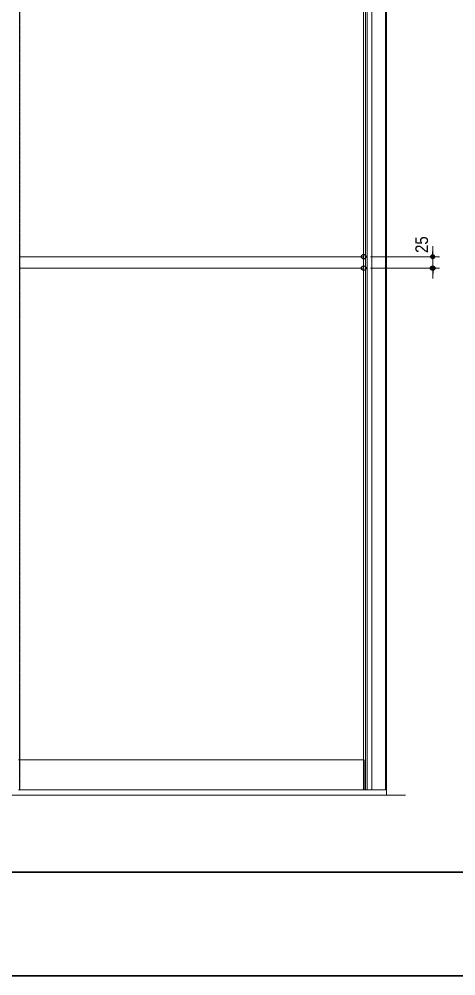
# Model space of a CAD drawing. Units: millimetres, scale not verified. Extents: x -4547 to 4547, y -2284 to 2284.
# Drawn here: x -1658 to -709, y -2078 to 0 of the extents above; entities that cross this region are included whole.
import ezdxf
from ezdxf.enums import TextEntityAlignment as Align

# ---------------------------------------------------------------- set-up
doc = ezdxf.new("R2010")
doc.units = ezdxf.units.MM
doc.header["$LTSCALE"] = 20
doc.header["$PDMODE"] = 32
doc.header["$PDSIZE"] = 10
doc.linetypes.add('USER1', pattern=[10.5, 8, -0.5, 0.5, -0.5, 0.5, -0.5])
doc.linetypes.add('USER3', pattern=[1.11, 0.71, -0.4])
for name, color, linetype, lineweight in [('0-0_1図面枠', 7, 'Continuous', 20), ('0-1_3一般', 7, 'Continuous', 15), ('0-2_2寸法-2', 7, 'Continuous', 15), ('0-3_0', 7, 'Continuous', 25)]:
    doc.layers.add(name, color=color, linetype=linetype, lineweight=lineweight)
doc.layers.add('0-4_Defpoints', color=7, linetype='Continuous')
doc.styles.add('ＭＳ Ｐゴシック', font='')
doc.styles.get('ＭＳ Ｐゴシック').set_extended_font_data('MS PGothic')

# ---------------------------------------------------------------- blocks, each defined once
blk = doc.blocks.new('グループ-2')
at = {"layer": '0-0_1図面枠', "lineweight": 35}
blk.add_line((-60000, -37050), (60000, -37050), dxfattribs=at)
blk.add_lwpolyline([(-60000, 41550), (60000, 41550), (60000, -41550), (-60000, -41550)], close=True, dxfattribs=at)
blk = doc.blocks.new('図面枠')
at = {"layer": '0-0_1図面枠'}
blk.add_blockref('グループ-2', (0, 0), dxfattribs=at)
blk = doc.blocks.new('グループ-23')
at = {"layer": '0-1_3一般'}
for p, q in [((8696, -33466.3), (8696, 12333.7)), ((8778, -33466.3), (8778, 12333.7)), ((8979.9, -33466.3), (8979.9, 12333.7)), ((9568, 12333.7), (9568, -32166.3)), ((-6342, 11033.7), (-6342, -10316.3)), ((8618, -10316.3), (8618, 11033.7)), ((-6342, -10316.3), (-6342, -32166.3)), ((-6342, -10316.3), (8618, -10316.3)), ((8618, -32166.3), (8618, -10316.3)), ((-6342, -10816.3), (8618, -10816.3)), ((-6342, -32166.3), (-6342, -33466.3)), ((-6342, -32166.3), (8618, -32166.3)), ((8618, -33466.3), (8618, -32166.3)), ((9568, -32166.3), (9568, -33466.3)), ((-6342, -33466.3), (-6372, -33466.3)), ((9568, -33466.3), (-6342, -33466.3)), ((8648, -33466.3), (8618, -33466.3)), ((9124, -33466.3), (8648, -33466.3)), ((9488, -33466.3), (9124, -33466.3)), ((9568, -33466.3), (9488, -33466.3))]:
    blk.add_line(p, q, dxfattribs=at)
at = {"layer": '0-1_3一般', "linetype": 'USER1'}
for p, q in [((9618, 12333.7), (9618, -33466.3)), ((9618, -33466.3), (9568, -33466.3))]:
    blk.add_line(p, q, dxfattribs=at)
at = {"layer": '0-1_3一般', "linetype": 'USER3'}
for p, q in [((-6372, -32166.3), (-6342, -32166.3)), ((8618, -32166.3), (8648, -32166.3)), ((8648, -32166.3), (8648, -33466.3))]:
    blk.add_line(p, q, dxfattribs=at)
blk = doc.blocks.new('グループ-24')
at = {"layer": '0-1_3一般', "linetype": 'USER1'}
blk.add_lwpolyline([(-6372, 12333.7), (-6322, 12333.7), (-6322, -33466.3), (-6372, -33466.3)], dxfattribs=at)
blk = doc.blocks.new('グループ-42')
at = {"layer": '0-1_3一般'}
for p, q in [((9618, -33696.3), (9618, 13303.7)), ((-39922, -33696.3), (10435.2, -33696.3))]:
    blk.add_line(p, q, dxfattribs=at)
blk = doc.blocks.new('グループ-46')
at = {"layer": '0-1_3一般'}
for name in ['グループ-42', 'グループ-24', 'グループ-23']:
    blk.add_blockref(name, (0, 0), dxfattribs=at)
blk = doc.blocks.new('_Dot')
at = {"layer": '0-3_0'}
blk.add_line((-10, 0), (-20, 0), dxfattribs=at)
for points in [[(0, 0), (-10, 0), (-9.92, 1.25)], [(0, 0), (-9.92, -1.25), (-10, 0)], [(0, 0), (-9.92, 1.25), (-9.69, 2.49)], [(0, 0), (-9.69, -2.49), (-9.92, -1.25)], [(0, 0), (-9.69, 2.49), (-9.3, 3.68)], [(0, 0), (-9.3, -3.68), (-9.69, -2.49)], [(0, 0), (-9.3, 3.68), (-8.76, 4.82)], [(0, 0), (-8.76, -4.82), (-9.3, -3.68)], [(0, 0), (-8.76, 4.82), (-8.09, 5.88)], [(0, 0), (-8.09, -5.88), (-8.76, -4.82)], [(0, 0), (-8.09, 5.88), (-7.29, 6.85)], [(0, 0), (-7.29, -6.85), (-8.09, -5.88)], [(0, 0), (-7.29, 6.85), (-6.37, 7.71)], [(0, 0), (-6.37, -7.71), (-7.29, -6.85)], [(0, 0), (-6.37, 7.71), (-5.36, 8.44)], [(0, 0), (-5.36, -8.44), (-6.37, -7.71)], [(0, 0), (-5.36, 8.44), (-4.26, 9.05)], [(0, 0), (-4.26, -9.05), (-5.36, -8.44)], [(0, 0), (-4.26, 9.05), (-3.09, 9.51)], [(0, 0), (-3.09, -9.51), (-4.26, -9.05)], [(0, 0), (-3.09, 9.51), (-1.87, 9.82)], [(0, 0), (-1.87, -9.82), (-3.09, -9.51)], [(0, 0), (-1.87, 9.82), (-0.63, 9.98)], [(0, 0), (-0.63, -9.98), (-1.87, -9.82)], [(0, 0), (-0.63, 9.98), (0.63, 9.98)], [(0, 0), (0.63, -9.98), (-0.63, -9.98)], [(0, 0), (0.63, 9.98), (1.87, 9.82)], [(0, 0), (1.87, 9.82), (3.09, 9.51)], [(0, 0), (3.09, 9.51), (4.26, 9.05)], [(0, 0), (4.26, 9.05), (5.36, 8.44)], [(0, 0), (5.36, 8.44), (6.37, 7.71)], [(0, 0), (6.37, 7.71), (7.29, 6.85)], [(0, 0), (7.29, 6.85), (8.09, 5.88)], [(0, 0), (8.09, 5.88), (8.76, 4.82)], [(0, 0), (8.76, 4.82), (9.3, 3.68)], [(0, 0), (9.3, 3.68), (9.69, 2.49)], [(0, 0), (9.69, 2.49), (9.92, 1.25)], [(0, 0), (9.92, 1.25), (10, 0)], [(0, 0), (1.87, -9.82), (0.63, -9.98)], [(0, 0), (3.09, -9.51), (1.87, -9.82)], [(0, 0), (4.26, -9.05), (3.09, -9.51)], [(0, 0), (5.36, -8.44), (4.26, -9.05)], [(0, 0), (6.37, -7.71), (5.36, -8.44)], [(0, 0), (7.29, -6.85), (6.37, -7.71)], [(0, 0), (8.09, -5.88), (7.29, -6.85)], [(0, 0), (8.76, -4.82), (8.09, -5.88)], [(0, 0), (9.3, -3.68), (8.76, -4.82)], [(0, 0), (9.69, -2.49), (9.3, -3.68)], [(0, 0), (9.92, -1.25), (9.69, -2.49)], [(0, 0), (10, 0), (9.92, -1.25)]]:
    blk.add_solid(points, dxfattribs=at)

msp = doc.modelspace()

# ---------------------------------------------------------------- linework, layer by layer
at = {"layer": '0-2_2寸法-2'}
for p, q in [((-759.72, -504.56), (-759.72, -493.3)), ((-894.72, -515.81), (-744.72, -515.81)), ((-759.72, -515.81), (-759.72, -540.81)), ((-894.72, -540.81), (-744.72, -540.81)), ((-759.72, -552.07), (-759.72, -563.32))]:
    msp.add_line(p, q, dxfattribs=at)
at = {"layer": '0-4_Defpoints'}
for p in [(-909.72, -515.81), (-909.72, -540.81), (-759.72, -540.81)]:
    msp.add_point(p, dxfattribs=at)

# ---------------------------------------------------------------- block references
at = {"layer": '0-0_1図面枠', "xscale": 0.05, "yscale": 0.05}
msp.add_blockref('図面枠', (-1340.62, 0), dxfattribs=at)
at = {"layer": '0-1_3一般', "xscale": 0.05, "yscale": 0.05}
msp.add_blockref('グループ-46', (-1340.62, 0), dxfattribs=at)
at = {"layer": '0-2_2寸法-2', "xscale": 0.5627563, "yscale": 0.5627563}
for p, rotation in [((-759.72, -515.81), 270), ((-759.72, -540.81), 90)]:
    msp.add_blockref('_Dot', p, dxfattribs=dict(at, rotation=rotation))

# ---------------------------------------------------------------- texts
at = {"layer": '0-2_2寸法-2', "style": 'ＭＳ Ｐゴシック', "width": 0.9}
msp.add_text('25', height=27.57, rotation=90, dxfattribs=at).set_placement((-761.58, -507.76), align=Align.BOTTOM_LEFT)

doc.saveas('drawing.dxf')
